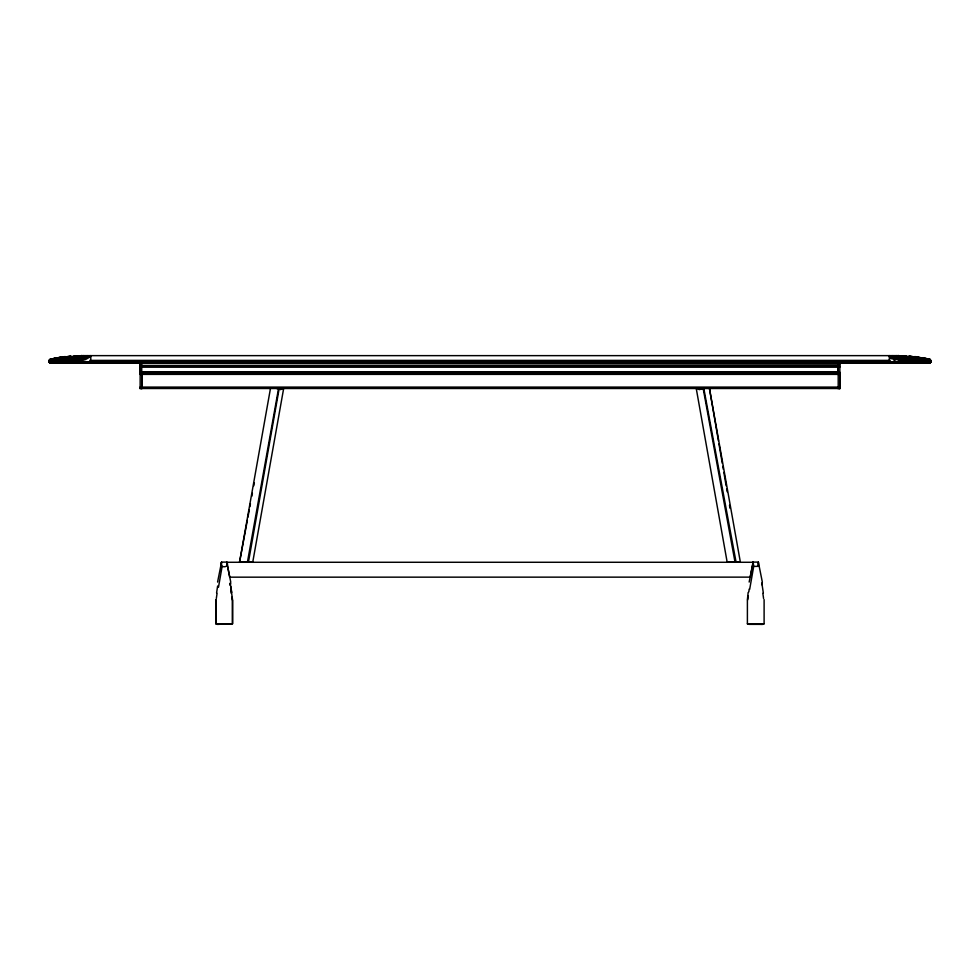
<?xml version="1.0" encoding="UTF-8"?>
<svg xmlns="http://www.w3.org/2000/svg" width="980" height="980" viewBox="0 0 980 980"><rect width="100%" height="100%" fill="white"/><g stroke="black" fill="none" stroke-linecap="round" stroke-linejoin="round"><path stroke-width="1.47" d="M839.86 372.241L140.152 372.339L140.054 367.035L141.708 367.022M140.054 364.854L140.152 362.955L140.152 388.766L141.708 388.644M141.794 387.1L141.794 374.372M226.76 562.104C230.753 568.314 217.585 568.314 221.566 562.104L226.76 562.104L230.741 582.059L230.116 584.644L230.263 583.125L232.517 599.65M748.953 624.346L762.55 624.358L748.953 623.917M838.108 373.748L838.145 374.372M838.108 372.425L838.108 367.035L839.762 367.022M838.108 364.854L838.108 362.98M839.86 364.854L140.054 365.466M90.785 359.256L90.785 357.247M90.724 362.955L929.812 362.955L931 361.791L930.106 359.256L894.005 359.256L889.215 358.153M930.841 362.38L930.375 360.395L898.011 360.395M839.86 388.668L838.206 388.766L838.206 362.955L141.708 362.955L141.794 388.668M747.397 599.65L748.157 592.447M748.83 591.92L749.161 589.09M216.323 598.51L217.07 593.329M747.728 599.797L748.291 595.913M216.592 592.827L217.633 586.003M207.001 362.6L50.188 362.955L49 361.791L931 361.791L929.812 362.955L50.188 362.955L49.159 362.38L49 360.395L50.384 360.395L51.291 361.791L51.095 362.955L49.196 360.395M218.491 587.216L222.105 566.428M749.663 589.384L753.694 566.428L758.348 566.318L758.348 562.104L753.142 562.104L749.161 582.059M283.649 388.533L252.754 562.079L239.561 562.079L270.456 388.533M248.442 562.214L279.079 389.072M247.413 562.226L278.479 388.852L276.728 388.533M239.561 562.079L247.364 520.196M247.928 517.195L249.324 509.723M249.876 506.721L250.439 503.732M251.823 496.26L252.387 493.259M253.783 485.786L254.335 482.785M217.585 582.059L221.566 562.104L221.566 566.318M929.812 362.955L930.804 360.395M49.135 361.791L49.625 360.395L50.47 362.955L49.159 362.38M230.116 584.644L230.594 583.578L229.651 584.766M49 360.395L49.894 359.256L85.995 359.256L90.785 356.549M930.865 361.791L929.53 362.955L929.763 361.791L928.575 360.395M282.693 388.533L280.55 389.611L278.479 388.852M927.717 362.184L925.745 362.955L924.336 361.791M81.977 359.256L90.785 356.046M85.493 362.184L83.349 362.955L79.086 361.791M78.841 359.256L90.785 355.752L87.796 356.132M920.392 362.955L923.013 362.184M889.485 362.955L892.119 362.184M899.493 362.184L896.651 362.955L893.442 361.791M718.45 440.914L709.459 388.533L740.353 562.079L735.049 562.226L703.175 388.533L699.365 389.611L697.221 388.533M75.803 359.256L90.785 355.642L87.796 356.291M55.542 358.068L50.544 359.256L65.256 356.585L52.332 359.256L55.186 358.839M896.296 362.086L892.474 362.955L890.318 361.791M71.368 359.256L87.392 355.642M64.251 359.256L81.891 355.642L77.408 356.279M50.115 359.256L60.699 357.198L51.266 359.256L55.492 358.57M54.427 359.256L71.013 356.034L63.957 357.185M56.448 359.256L76.599 355.728L73.745 356.144M59.658 359.256L81.413 355.642L898.587 355.642L925.573 359.256M58.322 358.104L61.14 357.651M79.258 356.328L83.778 355.642M66.603 357.185L69.458 356.769M76.918 356.242L81.413 355.642M702.293 388.631L703.824 388.533L736.09 562.214M50.384 360.395L81.989 360.395L90.515 362.955M735.049 562.226L727.148 562.079L696.253 388.533M89.744 360.395L890.257 360.395M930.375 360.395L931 360.395M838.819 362.931L889.301 362.955L889.215 359.256M141.794 366.116L838.108 366.116M140.152 366.251L141.708 366.251M838.206 366.251L839.762 366.251M141.794 366.618L838.108 366.618M140.152 366.851L839.762 366.851M141.794 372.057L838.108 372.057M140.152 372.792L141.708 372.792M838.206 372.792L839.762 372.792M140.152 373.233L839.762 373.233M141.708 373.797L140.054 374.372L839.86 374.372L839.86 387.1L140.079 387.1M838.206 373.797L839.762 373.797M140.152 387.737L141.708 387.737M838.206 387.737L839.762 387.737M141.794 387.786L838.108 387.786M140.152 388.276L839.762 388.276M141.794 388.484L838.108 388.484M747.397 600.054L747.397 623.795L764.106 623.795L764.106 599.638M216.715 623.795L215.808 623.795L215.808 599.65L215.808 623.782L232.517 623.782L232.517 600.054L232.517 623.795L231.256 623.795M747.397 623.795L748.647 623.795M763.2 623.795L764.106 623.795M753.694 566.428L753.142 562.104M923.552 359.256L898.109 355.642L901.049 356.242M896.222 355.642L920.342 359.256M891.947 356.304L889.215 355.642L911.596 359.256M898.587 355.642L901.49 356.132M906.28 356.23L903.401 355.728L927.668 359.256L924.789 358.668M889.215 355.752L908.632 359.256M914.512 357.112L908.987 356.034L929.885 359.256M921.923 358.068L914.744 356.585L929.457 359.256L924.459 358.068M889.215 356.046L904.197 359.256M892.609 355.642L895.524 356.304M889.215 356.549L901.159 359.256M82.43 361.791L87.526 362.955M889.215 357.247L898.023 359.256M55.664 361.791L59.608 362.955M71.111 360.395L75.803 361.791M904.577 360.383L908.619 361.791M893.919 360.395L900.044 362.955M51.291 361.791L54.255 362.955M56.338 362.955L51.425 360.395M921.065 361.791L923.662 362.955M926.333 360.395L928.709 361.791L928.905 362.955M50.237 361.791L52.087 362.955M926.467 361.791L927.913 362.955M929.616 360.395L930.486 361.791M49.515 361.791L50.188 362.955M839.86 363.053L839.762 388.766M718.952 443.903L722.297 463.356M722.811 466.358L723.326 469.346M723.84 472.336L726.143 485.81M726.658 488.8L727.172 491.788M729.488 505.264L730.002 508.252M230.766 586.518L231.758 592.459M763.322 592.827L761.84 583.125L761.693 584.644L762.33 582.059L758.348 562.104L758.348 566.318M762.844 593.329L763.579 598.51M231.807 597.212L232.186 599.809M230.753 589.078L231.256 593.329M90.785 360.395L90.785 361.791M753.118 562.275L750.227 577.134L229.712 577.171L226.809 562.275L753.118 562.275M230.962 623.905L217.364 624.346L230.962 623.905"/></g></svg>
